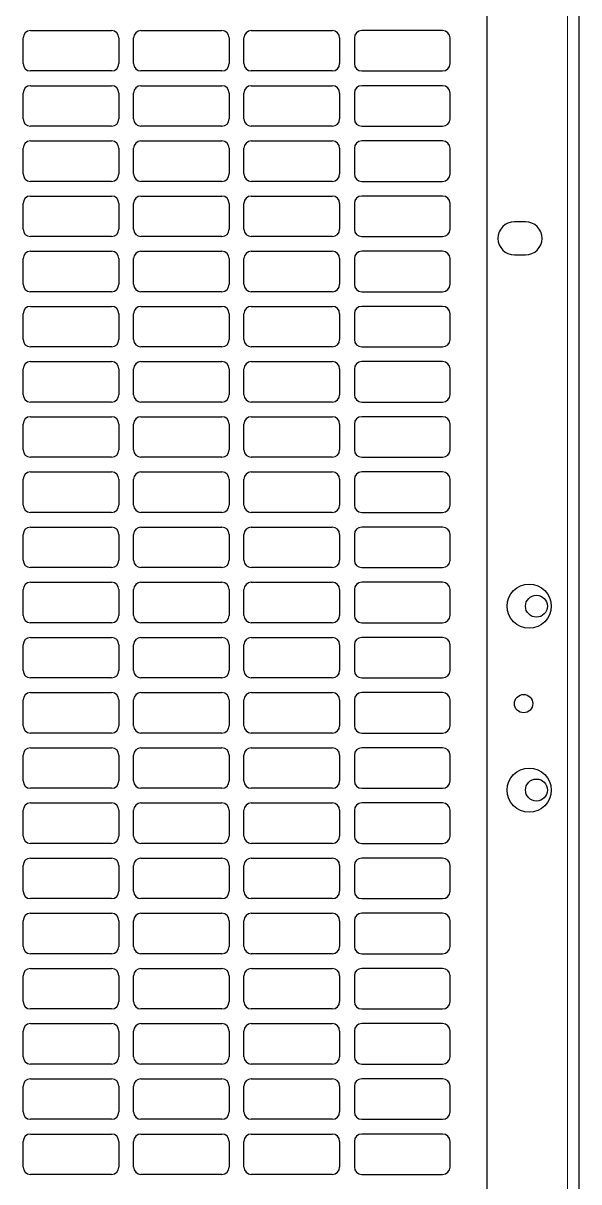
# Model space of a CAD drawing. Header units: millimetres. Extents: x -615 to 971, y 528 to 2003.
# Drawn here: x 755.3 to 906.3, y 1043.4 to 1358.4 of the extents above; entities that cross this region are included whole.
import ezdxf

# ---------------------------------------------------------------- set-up
doc = ezdxf.new("R2010")
doc.units = ezdxf.units.MM

msp = doc.modelspace()

# ---------------------------------------------------------------- linework, layer by layer
at = {"color": 7, "linetype": 'Continuous', "lineweight": 25}
for p, q in [((906.29, 1841.4), (906.29, 758.4)), ((881.29, 1812.2), (881.29, 758.4)), ((757.29, 1356.4), (779.29, 1356.4)), ((787.29, 1356.4), (809.29, 1356.4)), ((817.29, 1356.4), (839.29, 1356.4)), ((869.29, 1356.4), (847.29, 1356.4)), ((755.29, 1347.4), (755.29, 1354.4)), ((781.29, 1354.4), (781.29, 1347.4)), ((785.29, 1347.4), (785.29, 1354.4)), ((811.29, 1354.4), (811.29, 1347.4)), ((815.29, 1347.4), (815.29, 1354.4)), ((841.29, 1354.4), (841.29, 1347.4)), ((845.29, 1354.4), (845.29, 1347.4)), ((871.29, 1347.4), (871.29, 1354.4)), ((779.29, 1345.4), (757.29, 1345.4)), ((809.29, 1345.4), (787.29, 1345.4)), ((839.29, 1345.4), (817.29, 1345.4)), ((847.29, 1345.4), (869.29, 1345.4)), ((755.29, 1332.4), (755.29, 1339.4)), ((757.29, 1341.4), (779.29, 1341.4)), ((781.29, 1339.4), (781.29, 1332.4)), ((785.29, 1332.4), (785.29, 1339.4)), ((787.29, 1341.4), (809.29, 1341.4)), ((811.29, 1339.4), (811.29, 1332.4)), ((815.29, 1332.4), (815.29, 1339.4)), ((817.29, 1341.4), (839.29, 1341.4)), ((841.29, 1339.4), (841.29, 1332.4)), ((845.29, 1339.4), (845.29, 1332.4)), ((869.29, 1341.4), (847.29, 1341.4)), ((871.29, 1332.4), (871.29, 1339.4)), ((779.29, 1330.4), (757.29, 1330.4)), ((809.29, 1330.4), (787.29, 1330.4)), ((839.29, 1330.4), (817.29, 1330.4)), ((847.29, 1330.4), (869.29, 1330.4)), ((757.29, 1326.4), (779.29, 1326.4)), ((787.29, 1326.4), (809.29, 1326.4)), ((817.29, 1326.4), (839.29, 1326.4)), ((869.29, 1326.4), (847.29, 1326.4)), ((755.29, 1317.4), (755.29, 1324.4)), ((781.29, 1324.4), (781.29, 1317.4)), ((785.29, 1317.4), (785.29, 1324.4)), ((811.29, 1324.4), (811.29, 1317.4)), ((815.29, 1317.4), (815.29, 1324.4)), ((841.29, 1324.4), (841.29, 1317.4)), ((845.29, 1324.4), (845.29, 1317.4)), ((871.29, 1317.4), (871.29, 1324.4)), ((779.29, 1315.4), (757.29, 1315.4)), ((809.29, 1315.4), (787.29, 1315.4)), ((839.29, 1315.4), (817.29, 1315.4)), ((847.29, 1315.4), (869.29, 1315.4)), ((757.29, 1311.4), (779.29, 1311.4)), ((787.29, 1311.4), (809.29, 1311.4)), ((817.29, 1311.4), (839.29, 1311.4)), ((869.29, 1311.4), (847.29, 1311.4)), ((755.29, 1302.4), (755.29, 1309.4)), ((781.29, 1309.4), (781.29, 1302.4)), ((785.29, 1302.4), (785.29, 1309.4)), ((811.29, 1309.4), (811.29, 1302.4)), ((815.29, 1302.4), (815.29, 1309.4)), ((841.29, 1309.4), (841.29, 1302.4)), ((845.29, 1309.4), (845.29, 1302.4)), ((871.29, 1302.4), (871.29, 1309.4)), ((891.79, 1304.4), (888.79, 1304.4)), ((779.29, 1300.4), (757.29, 1300.4)), ((809.29, 1300.4), (787.29, 1300.4)), ((839.29, 1300.4), (817.29, 1300.4)), ((847.29, 1300.4), (869.29, 1300.4)), ((757.29, 1296.4), (779.29, 1296.4)), ((787.29, 1296.4), (809.29, 1296.4)), ((817.29, 1296.4), (839.29, 1296.4)), ((869.29, 1296.4), (847.29, 1296.4)), ((888.79, 1295.4), (891.79, 1295.4)), ((755.29, 1287.4), (755.29, 1294.4)), ((781.29, 1294.4), (781.29, 1287.4)), ((785.29, 1287.4), (785.29, 1294.4)), ((811.29, 1294.4), (811.29, 1287.4)), ((815.29, 1287.4), (815.29, 1294.4)), ((841.29, 1294.4), (841.29, 1287.4)), ((845.29, 1294.4), (845.29, 1287.4)), ((871.29, 1287.4), (871.29, 1294.4)), ((779.29, 1285.4), (757.29, 1285.4)), ((809.29, 1285.4), (787.29, 1285.4)), ((839.29, 1285.4), (817.29, 1285.4)), ((847.29, 1285.4), (869.29, 1285.4)), ((755.29, 1272.4), (755.29, 1279.4)), ((757.29, 1281.4), (779.29, 1281.4)), ((781.29, 1279.4), (781.29, 1272.4)), ((785.29, 1272.4), (785.29, 1279.4)), ((787.29, 1281.4), (809.29, 1281.4)), ((811.29, 1279.4), (811.29, 1272.4)), ((815.29, 1272.4), (815.29, 1279.4)), ((817.29, 1281.4), (839.29, 1281.4)), ((841.29, 1279.4), (841.29, 1272.4)), ((845.29, 1279.4), (845.29, 1272.4)), ((869.29, 1281.4), (847.29, 1281.4)), ((871.29, 1272.4), (871.29, 1279.4)), ((779.29, 1270.4), (757.29, 1270.4)), ((809.29, 1270.4), (787.29, 1270.4)), ((839.29, 1270.4), (817.29, 1270.4)), ((847.29, 1270.4), (869.29, 1270.4)), ((757.29, 1266.4), (779.29, 1266.4)), ((787.29, 1266.4), (809.29, 1266.4)), ((817.29, 1266.4), (839.29, 1266.4)), ((869.29, 1266.4), (847.29, 1266.4)), ((755.29, 1257.4), (755.29, 1264.4)), ((781.29, 1264.4), (781.29, 1257.4)), ((785.29, 1257.4), (785.29, 1264.4)), ((811.29, 1264.4), (811.29, 1257.4)), ((815.29, 1257.4), (815.29, 1264.4)), ((841.29, 1264.4), (841.29, 1257.4)), ((845.29, 1264.4), (845.29, 1257.4)), ((871.29, 1257.4), (871.29, 1264.4)), ((779.29, 1255.4), (757.29, 1255.4)), ((809.29, 1255.4), (787.29, 1255.4)), ((839.29, 1255.4), (817.29, 1255.4)), ((847.29, 1255.4), (869.29, 1255.4)), ((757.29, 1251.4), (779.29, 1251.4)), ((787.29, 1251.4), (809.29, 1251.4)), ((817.29, 1251.4), (839.29, 1251.4)), ((869.29, 1251.4), (847.29, 1251.4)), ((755.29, 1242.4), (755.29, 1249.4)), ((781.29, 1249.4), (781.29, 1242.4)), ((785.29, 1242.4), (785.29, 1249.4)), ((811.29, 1249.4), (811.29, 1242.4)), ((815.29, 1242.4), (815.29, 1249.4)), ((841.29, 1249.4), (841.29, 1242.4)), ((845.29, 1249.4), (845.29, 1242.4)), ((871.29, 1242.4), (871.29, 1249.4)), ((779.29, 1240.4), (757.29, 1240.4)), ((809.29, 1240.4), (787.29, 1240.4)), ((839.29, 1240.4), (817.29, 1240.4)), ((847.29, 1240.4), (869.29, 1240.4)), ((757.29, 1236.4), (779.29, 1236.4)), ((787.29, 1236.4), (809.29, 1236.4)), ((817.29, 1236.4), (839.29, 1236.4)), ((869.29, 1236.4), (847.29, 1236.4)), ((755.29, 1227.4), (755.29, 1234.4)), ((781.29, 1234.4), (781.29, 1227.4)), ((785.29, 1227.4), (785.29, 1234.4)), ((811.29, 1234.4), (811.29, 1227.4)), ((815.29, 1227.4), (815.29, 1234.4)), ((841.29, 1234.4), (841.29, 1227.4)), ((845.29, 1234.4), (845.29, 1227.4)), ((871.29, 1227.4), (871.29, 1234.4)), ((779.29, 1225.4), (757.29, 1225.4)), ((809.29, 1225.4), (787.29, 1225.4)), ((839.29, 1225.4), (817.29, 1225.4)), ((847.29, 1225.4), (869.29, 1225.4)), ((755.29, 1212.4), (755.29, 1219.4)), ((757.29, 1221.4), (779.29, 1221.4)), ((781.29, 1219.4), (781.29, 1212.4)), ((785.29, 1212.4), (785.29, 1219.4)), ((787.29, 1221.4), (809.29, 1221.4)), ((811.29, 1219.4), (811.29, 1212.4)), ((815.29, 1212.4), (815.29, 1219.4)), ((817.29, 1221.4), (839.29, 1221.4)), ((841.29, 1219.4), (841.29, 1212.4)), ((845.29, 1219.4), (845.29, 1212.4)), ((869.29, 1221.4), (847.29, 1221.4)), ((871.29, 1212.4), (871.29, 1219.4)), ((779.29, 1210.4), (757.29, 1210.4)), ((809.29, 1210.4), (787.29, 1210.4)), ((839.29, 1210.4), (817.29, 1210.4)), ((847.29, 1210.4), (869.29, 1210.4)), ((755.29, 1197.4), (755.29, 1204.4)), ((757.29, 1206.4), (779.29, 1206.4)), ((781.29, 1204.4), (781.29, 1197.4)), ((785.29, 1197.4), (785.29, 1204.4)), ((787.29, 1206.4), (809.29, 1206.4)), ((811.29, 1204.4), (811.29, 1197.4)), ((815.29, 1197.4), (815.29, 1204.4)), ((817.29, 1206.4), (839.29, 1206.4)), ((841.29, 1204.4), (841.29, 1197.4)), ((845.29, 1204.4), (845.29, 1197.4)), ((869.29, 1206.4), (847.29, 1206.4)), ((871.29, 1197.4), (871.29, 1204.4)), ((779.29, 1195.4), (757.29, 1195.4)), ((809.29, 1195.4), (787.29, 1195.4)), ((839.29, 1195.4), (817.29, 1195.4)), ((847.29, 1195.4), (869.29, 1195.4)), ((757.29, 1191.4), (779.29, 1191.4)), ((787.29, 1191.4), (809.29, 1191.4)), ((817.29, 1191.4), (839.29, 1191.4)), ((869.29, 1191.4), (847.29, 1191.4)), ((755.29, 1182.4), (755.29, 1189.4)), ((781.29, 1189.4), (781.29, 1182.4)), ((785.29, 1182.4), (785.29, 1189.4)), ((811.29, 1189.4), (811.29, 1182.4)), ((815.29, 1182.4), (815.29, 1189.4)), ((841.29, 1189.4), (841.29, 1182.4)), ((845.29, 1189.4), (845.29, 1182.4)), ((871.29, 1182.4), (871.29, 1189.4)), ((779.29, 1180.4), (757.29, 1180.4)), ((809.29, 1180.4), (787.29, 1180.4)), ((839.29, 1180.4), (817.29, 1180.4)), ((847.29, 1180.4), (869.29, 1180.4)), ((757.29, 1176.4), (779.29, 1176.4)), ((787.29, 1176.4), (809.29, 1176.4)), ((817.29, 1176.4), (839.29, 1176.4)), ((869.29, 1176.4), (847.29, 1176.4)), ((755.29, 1167.4), (755.29, 1174.4)), ((781.29, 1174.4), (781.29, 1167.4)), ((785.29, 1167.4), (785.29, 1174.4)), ((811.29, 1174.4), (811.29, 1167.4)), ((815.29, 1167.4), (815.29, 1174.4)), ((841.29, 1174.4), (841.29, 1167.4)), ((845.29, 1174.4), (845.29, 1167.4)), ((871.29, 1167.4), (871.29, 1174.4)), ((779.29, 1165.4), (757.29, 1165.4)), ((809.29, 1165.4), (787.29, 1165.4)), ((839.29, 1165.4), (817.29, 1165.4)), ((847.29, 1165.4), (869.29, 1165.4)), ((755.29, 1152.4), (755.29, 1159.4)), ((757.29, 1161.4), (779.29, 1161.4)), ((781.29, 1159.4), (781.29, 1152.4)), ((785.29, 1152.4), (785.29, 1159.4)), ((787.29, 1161.4), (809.29, 1161.4)), ((811.29, 1159.4), (811.29, 1152.4)), ((815.29, 1152.4), (815.29, 1159.4)), ((817.29, 1161.4), (839.29, 1161.4)), ((841.29, 1159.4), (841.29, 1152.4)), ((845.29, 1159.4), (845.29, 1152.4)), ((869.29, 1161.4), (847.29, 1161.4)), ((871.29, 1152.4), (871.29, 1159.4)), ((779.29, 1150.4), (757.29, 1150.4)), ((809.29, 1150.4), (787.29, 1150.4)), ((839.29, 1150.4), (817.29, 1150.4)), ((847.29, 1150.4), (869.29, 1150.4)), ((755.29, 1137.4), (755.29, 1144.4)), ((757.29, 1146.4), (779.29, 1146.4)), ((781.29, 1144.4), (781.29, 1137.4)), ((785.29, 1137.4), (785.29, 1144.4)), ((787.29, 1146.4), (809.29, 1146.4)), ((811.29, 1144.4), (811.29, 1137.4)), ((815.29, 1137.4), (815.29, 1144.4)), ((817.29, 1146.4), (839.29, 1146.4)), ((841.29, 1144.4), (841.29, 1137.4)), ((845.29, 1144.4), (845.29, 1137.4)), ((869.29, 1146.4), (847.29, 1146.4)), ((871.29, 1137.4), (871.29, 1144.4)), ((779.29, 1135.4), (757.29, 1135.4)), ((809.29, 1135.4), (787.29, 1135.4)), ((839.29, 1135.4), (817.29, 1135.4)), ((847.29, 1135.4), (869.29, 1135.4)), ((757.29, 1131.4), (779.29, 1131.4)), ((787.29, 1131.4), (809.29, 1131.4)), ((817.29, 1131.4), (839.29, 1131.4)), ((869.29, 1131.4), (847.29, 1131.4)), ((755.29, 1122.4), (755.29, 1129.4)), ((781.29, 1129.4), (781.29, 1122.4)), ((785.29, 1122.4), (785.29, 1129.4)), ((811.29, 1129.4), (811.29, 1122.4)), ((815.29, 1122.4), (815.29, 1129.4)), ((841.29, 1129.4), (841.29, 1122.4)), ((845.29, 1129.4), (845.29, 1122.4)), ((871.29, 1122.4), (871.29, 1129.4)), ((779.29, 1120.4), (757.29, 1120.4)), ((809.29, 1120.4), (787.29, 1120.4)), ((839.29, 1120.4), (817.29, 1120.4)), ((847.29, 1120.4), (869.29, 1120.4)), ((757.29, 1116.4), (779.29, 1116.4)), ((787.29, 1116.4), (809.29, 1116.4)), ((817.29, 1116.4), (839.29, 1116.4)), ((869.29, 1116.4), (847.29, 1116.4)), ((755.29, 1107.4), (755.29, 1114.4)), ((781.29, 1114.4), (781.29, 1107.4)), ((785.29, 1107.4), (785.29, 1114.4)), ((811.29, 1114.4), (811.29, 1107.4)), ((815.29, 1107.4), (815.29, 1114.4)), ((841.29, 1114.4), (841.29, 1107.4)), ((845.29, 1114.4), (845.29, 1107.4)), ((871.29, 1107.4), (871.29, 1114.4)), ((779.29, 1105.4), (757.29, 1105.4)), ((809.29, 1105.4), (787.29, 1105.4)), ((839.29, 1105.4), (817.29, 1105.4)), ((847.29, 1105.4), (869.29, 1105.4)), ((755.29, 1092.4), (755.29, 1099.4)), ((757.29, 1101.4), (779.29, 1101.4)), ((781.29, 1099.4), (781.29, 1092.4)), ((785.29, 1092.4), (785.29, 1099.4)), ((787.29, 1101.4), (809.29, 1101.4)), ((811.29, 1099.4), (811.29, 1092.4)), ((815.29, 1092.4), (815.29, 1099.4)), ((817.29, 1101.4), (839.29, 1101.4)), ((841.29, 1099.4), (841.29, 1092.4)), ((845.29, 1099.4), (845.29, 1092.4)), ((869.29, 1101.4), (847.29, 1101.4)), ((871.29, 1092.4), (871.29, 1099.4)), ((779.29, 1090.4), (757.29, 1090.4)), ((809.29, 1090.4), (787.29, 1090.4)), ((839.29, 1090.4), (817.29, 1090.4)), ((847.29, 1090.4), (869.29, 1090.4)), ((755.29, 1077.4), (755.29, 1084.4)), ((757.29, 1086.4), (779.29, 1086.4)), ((781.29, 1084.4), (781.29, 1077.4)), ((785.29, 1077.4), (785.29, 1084.4)), ((787.29, 1086.4), (809.29, 1086.4)), ((811.29, 1084.4), (811.29, 1077.4)), ((815.29, 1077.4), (815.29, 1084.4)), ((817.29, 1086.4), (839.29, 1086.4)), ((841.29, 1084.4), (841.29, 1077.4)), ((845.29, 1084.4), (845.29, 1077.4)), ((869.29, 1086.4), (847.29, 1086.4)), ((871.29, 1077.4), (871.29, 1084.4)), ((779.29, 1075.4), (757.29, 1075.4)), ((809.29, 1075.4), (787.29, 1075.4)), ((839.29, 1075.4), (817.29, 1075.4)), ((847.29, 1075.4), (869.29, 1075.4)), ((757.29, 1071.4), (779.29, 1071.4)), ((787.29, 1071.4), (809.29, 1071.4)), ((817.29, 1071.4), (839.29, 1071.4)), ((869.29, 1071.4), (847.29, 1071.4)), ((755.29, 1062.4), (755.29, 1069.4)), ((781.29, 1069.4), (781.29, 1062.4)), ((785.29, 1062.4), (785.29, 1069.4)), ((811.29, 1069.4), (811.29, 1062.4)), ((815.29, 1062.4), (815.29, 1069.4)), ((841.29, 1069.4), (841.29, 1062.4)), ((845.29, 1069.4), (845.29, 1062.4)), ((871.29, 1062.4), (871.29, 1069.4)), ((779.29, 1060.4), (757.29, 1060.4)), ((809.29, 1060.4), (787.29, 1060.4)), ((839.29, 1060.4), (817.29, 1060.4)), ((847.29, 1060.4), (869.29, 1060.4)), ((757.29, 1056.4), (779.29, 1056.4)), ((787.29, 1056.4), (809.29, 1056.4)), ((817.29, 1056.4), (839.29, 1056.4)), ((869.29, 1056.4), (847.29, 1056.4)), ((755.29, 1047.4), (755.29, 1054.4)), ((781.29, 1054.4), (781.29, 1047.4)), ((785.29, 1047.4), (785.29, 1054.4)), ((811.29, 1054.4), (811.29, 1047.4)), ((815.29, 1047.4), (815.29, 1054.4)), ((841.29, 1054.4), (841.29, 1047.4)), ((845.29, 1054.4), (845.29, 1047.4)), ((871.29, 1047.4), (871.29, 1054.4)), ((779.29, 1045.4), (757.29, 1045.4)), ((809.29, 1045.4), (787.29, 1045.4)), ((839.29, 1045.4), (817.29, 1045.4)), ((847.29, 1045.4), (869.29, 1045.4))]:
    msp.add_line(p, q, dxfattribs=at)
at = {"color": 8, "linetype": 'Continuous', "lineweight": 18}
msp.add_line((903.19, 1812.2), (903.19, 758.4), dxfattribs=at)
at = {"color": 7, "linetype": 'Continuous', "lineweight": 25}
for centre, radius in [((892.79, 1199.9), 6), ((894.79, 1199.9), 3), ((891.29, 1173.4), 2.5), ((892.79, 1149.9), 6), ((894.79, 1149.9), 3)]:
    msp.add_circle(centre, radius, dxfattribs=at)
for centre, radius, start, end in [((757.29, 1354.4), 2, 90, 180), ((779.29, 1354.4), 2, 0, 90), ((787.29, 1354.4), 2, 90, 180), ((809.29, 1354.4), 2, 0, 90), ((817.29, 1354.4), 2, 90, 180), ((839.29, 1354.4), 2, 0, 90), ((847.29, 1354.4), 2, 90, 180), ((869.29, 1354.4), 2, 0, 90), ((757.29, 1347.4), 2, 180, 270), ((779.29, 1347.4), 2, 270, 0), ((787.29, 1347.4), 2, 180, 270), ((809.29, 1347.4), 2, 270, 0), ((817.29, 1347.4), 2, 180, 270), ((839.29, 1347.4), 2, 270, 0), ((847.29, 1347.4), 2, 180, 270), ((869.29, 1347.4), 2, 270, 0), ((757.29, 1339.4), 2, 90, 180), ((779.29, 1339.4), 2, 0, 90), ((787.29, 1339.4), 2, 90, 180), ((809.29, 1339.4), 2, 0, 90), ((817.29, 1339.4), 2, 90, 180), ((839.29, 1339.4), 2, 0, 90), ((847.29, 1339.4), 2, 90, 180), ((869.29, 1339.4), 2, 0, 90), ((757.29, 1332.4), 2, 180, 270), ((779.29, 1332.4), 2, 270, 0), ((787.29, 1332.4), 2, 180, 270), ((809.29, 1332.4), 2, 270, 0), ((817.29, 1332.4), 2, 180, 270), ((839.29, 1332.4), 2, 270, 0), ((847.29, 1332.4), 2, 180, 270), ((869.29, 1332.4), 2, 270, 0), ((757.29, 1324.4), 2, 90, 180), ((779.29, 1324.4), 2, 0, 90), ((787.29, 1324.4), 2, 90, 180), ((809.29, 1324.4), 2, 0, 90), ((817.29, 1324.4), 2, 90, 180), ((839.29, 1324.4), 2, 0, 90), ((847.29, 1324.4), 2, 90, 180), ((869.29, 1324.4), 2, 0, 90), ((757.29, 1317.4), 2, 180, 270), ((779.29, 1317.4), 2, 270, 0), ((787.29, 1317.4), 2, 180, 270), ((809.29, 1317.4), 2, 270, 0), ((817.29, 1317.4), 2, 180, 270), ((839.29, 1317.4), 2, 270, 0), ((847.29, 1317.4), 2, 180, 270), ((869.29, 1317.4), 2, 270, 0), ((757.29, 1309.4), 2, 90, 180), ((779.29, 1309.4), 2, 0, 90), ((787.29, 1309.4), 2, 90, 180), ((809.29, 1309.4), 2, 0, 90), ((817.29, 1309.4), 2, 90, 180), ((839.29, 1309.4), 2, 0, 90), ((847.29, 1309.4), 2, 90, 180), ((869.29, 1309.4), 2, 0, 90), ((888.79, 1299.9), 4.5, 90, 270), ((891.79, 1299.9), 4.5, 270, 90), ((757.29, 1302.4), 2, 180, 270), ((779.29, 1302.4), 2, 270, 0), ((787.29, 1302.4), 2, 180, 270), ((809.29, 1302.4), 2, 270, 0), ((817.29, 1302.4), 2, 180, 270), ((839.29, 1302.4), 2, 270, 0), ((847.29, 1302.4), 2, 180, 270), ((869.29, 1302.4), 2, 270, 0), ((757.29, 1294.4), 2, 90, 180), ((779.29, 1294.4), 2, 0, 90), ((787.29, 1294.4), 2, 90, 180), ((809.29, 1294.4), 2, 0, 90), ((817.29, 1294.4), 2, 90, 180), ((839.29, 1294.4), 2, 360, 90), ((847.29, 1294.4), 2, 90, 180), ((869.29, 1294.4), 2, 0, 90), ((757.29, 1287.4), 2, 180, 270), ((779.29, 1287.4), 2, 270, 0), ((787.29, 1287.4), 2, 180, 270), ((809.29, 1287.4), 2, 270, 0), ((817.29, 1287.4), 2, 180, 270), ((839.29, 1287.4), 2, 270, 360), ((847.29, 1287.4), 2, 180, 270), ((869.29, 1287.4), 2, 270, 0), ((757.29, 1279.4), 2, 90, 180), ((779.29, 1279.4), 2, 0, 90), ((787.29, 1279.4), 2, 90, 180), ((809.29, 1279.4), 2, 0, 90), ((817.29, 1279.4), 2, 90, 180), ((839.29, 1279.4), 2, 0, 90), ((847.29, 1279.4), 2, 90, 180), ((869.29, 1279.4), 2, 0, 90), ((757.29, 1272.4), 2, 180, 270), ((779.29, 1272.4), 2, 270, 0), ((787.29, 1272.4), 2, 180, 270), ((809.29, 1272.4), 2, 270, 0), ((817.29, 1272.4), 2, 180, 270), ((839.29, 1272.4), 2, 270, 0), ((847.29, 1272.4), 2, 180, 270), ((869.29, 1272.4), 2, 270, 0), ((757.29, 1264.4), 2, 90, 180), ((779.29, 1264.4), 2, 0, 90), ((787.29, 1264.4), 2, 90, 180), ((809.29, 1264.4), 2, 0, 90), ((817.29, 1264.4), 2, 90, 180), ((839.29, 1264.4), 2, 0, 90), ((847.29, 1264.4), 2, 90, 180), ((869.29, 1264.4), 2, 0, 90), ((757.29, 1257.4), 2, 180, 270), ((779.29, 1257.4), 2, 270, 0), ((787.29, 1257.4), 2, 180, 270), ((809.29, 1257.4), 2, 270, 0), ((817.29, 1257.4), 2, 180, 270), ((839.29, 1257.4), 2, 270, 0), ((847.29, 1257.4), 2, 180, 270), ((869.29, 1257.4), 2, 270, 0), ((757.29, 1249.4), 2, 90, 180), ((779.29, 1249.4), 2, 0, 90), ((787.29, 1249.4), 2, 90, 180), ((809.29, 1249.4), 2, 0, 90), ((817.29, 1249.4), 2, 90, 180), ((839.29, 1249.4), 2, 0, 90), ((847.29, 1249.4), 2, 90, 180), ((869.29, 1249.4), 2, 0, 90), ((757.29, 1242.4), 2, 180, 270), ((779.29, 1242.4), 2, 270, 0), ((787.29, 1242.4), 2, 180, 270), ((809.29, 1242.4), 2, 270, 0), ((817.29, 1242.4), 2, 180, 270), ((839.29, 1242.4), 2, 270, 0), ((847.29, 1242.4), 2, 180, 270), ((869.29, 1242.4), 2, 270, 0), ((757.29, 1234.4), 2, 90, 180), ((779.29, 1234.4), 2, 0, 90), ((787.29, 1234.4), 2, 90, 180), ((809.29, 1234.4), 2, 0, 90), ((817.29, 1234.4), 2, 90, 180), ((839.29, 1234.4), 2, 0, 90), ((847.29, 1234.4), 2, 90, 180), ((869.29, 1234.4), 2, 0, 90), ((757.29, 1227.4), 2, 180, 270), ((779.29, 1227.4), 2, 270, 0), ((787.29, 1227.4), 2, 180, 270), ((809.29, 1227.4), 2, 270, 0), ((817.29, 1227.4), 2, 180, 270), ((839.29, 1227.4), 2, 270, 0), ((847.29, 1227.4), 2, 180, 270), ((869.29, 1227.4), 2, 270, 0), ((757.29, 1219.4), 2, 90, 180), ((779.29, 1219.4), 2, 0, 90), ((787.29, 1219.4), 2, 90, 180), ((809.29, 1219.4), 2, 0, 90), ((817.29, 1219.4), 2, 90, 180), ((839.29, 1219.4), 2, 0, 90), ((847.29, 1219.4), 2, 90, 180), ((869.29, 1219.4), 2, 0, 90), ((757.29, 1212.4), 2, 180, 270), ((779.29, 1212.4), 2, 270, 0), ((787.29, 1212.4), 2, 180, 270), ((809.29, 1212.4), 2, 270, 360), ((817.29, 1212.4), 2, 180, 270), ((839.29, 1212.4), 2, 270, 0), ((847.29, 1212.4), 2, 180, 270), ((869.29, 1212.4), 2, 270, 0), ((757.29, 1204.4), 2, 90, 180), ((779.29, 1204.4), 2, 0, 90), ((787.29, 1204.4), 2, 90, 180), ((809.29, 1204.4), 2, 0, 90), ((817.29, 1204.4), 2, 90, 180), ((839.29, 1204.4), 2, 0, 90), ((847.29, 1204.4), 2, 90, 180), ((869.29, 1204.4), 2, 0, 90), ((757.29, 1197.4), 2, 180, 270), ((779.29, 1197.4), 2, 270, 360), ((787.29, 1197.4), 2, 180, 270), ((809.29, 1197.4), 2, 270, 0), ((817.29, 1197.4), 2, 180, 270), ((839.29, 1197.4), 2, 270, 0), ((847.29, 1197.4), 2, 180, 270), ((869.29, 1197.4), 2, 270, 0), ((757.29, 1189.4), 2, 90, 180), ((779.29, 1189.4), 2, 0, 90), ((787.29, 1189.4), 2, 90, 180), ((809.29, 1189.4), 2, 0, 90), ((817.29, 1189.4), 2, 90, 180), ((839.29, 1189.4), 2, 0, 90), ((847.29, 1189.4), 2, 90, 180), ((869.29, 1189.4), 2, 0, 90), ((757.29, 1182.4), 2, 180, 270), ((779.29, 1182.4), 2, 270, 0), ((787.29, 1182.4), 2, 180, 270), ((809.29, 1182.4), 2, 270, 0), ((817.29, 1182.4), 2, 180, 270), ((839.29, 1182.4), 2, 270, 360), ((847.29, 1182.4), 2, 180, 270), ((869.29, 1182.4), 2, 270, 0), ((757.29, 1174.4), 2, 90, 180), ((779.29, 1174.4), 2, 360, 90), ((787.29, 1174.4), 2, 90, 180), ((809.29, 1174.4), 2, 0, 90), ((817.29, 1174.4), 2, 90, 180), ((839.29, 1174.4), 2, 0, 90), ((847.29, 1174.4), 2, 90, 180), ((869.29, 1174.4), 2, 0, 90), ((757.29, 1167.4), 2, 180, 270), ((779.29, 1167.4), 2, 270, 360), ((787.29, 1167.4), 2, 180, 270), ((809.29, 1167.4), 2, 270, 0), ((817.29, 1167.4), 2, 180, 270), ((839.29, 1167.4), 2, 270, 0), ((847.29, 1167.4), 2, 180, 270), ((869.29, 1167.4), 2, 270, 0), ((757.29, 1159.4), 2, 90, 180), ((779.29, 1159.4), 2, 0, 90), ((787.29, 1159.4), 2, 90, 180), ((809.29, 1159.4), 2, 0, 90), ((817.29, 1159.4), 2, 90, 180), ((839.29, 1159.4), 2, 0, 90), ((847.29, 1159.4), 2, 90, 180), ((869.29, 1159.4), 2, 0, 90), ((757.29, 1152.4), 2, 180, 270), ((779.29, 1152.4), 2, 270, 0), ((787.29, 1152.4), 2, 180, 270), ((809.29, 1152.4), 2, 270, 360), ((817.29, 1152.4), 2, 180, 270), ((839.29, 1152.4), 2, 270, 360), ((847.29, 1152.4), 2, 180, 270), ((869.29, 1152.4), 2, 270, 0), ((757.29, 1144.4), 2, 90, 180), ((779.29, 1144.4), 2, 0, 90), ((787.29, 1144.4), 2, 90, 180), ((809.29, 1144.4), 2, 0, 90), ((817.29, 1144.4), 2, 90, 180), ((839.29, 1144.4), 2, 0, 90), ((847.29, 1144.4), 2, 90, 180), ((869.29, 1144.4), 2, 0, 90), ((757.29, 1137.4), 2, 180, 270), ((779.29, 1137.4), 2, 270, 0), ((787.29, 1137.4), 2, 180, 270), ((809.29, 1137.4), 2, 270, 0), ((817.29, 1137.4), 2, 180, 270), ((839.29, 1137.4), 2, 270, 0), ((847.29, 1137.4), 2, 180, 270), ((869.29, 1137.4), 2, 270, 0), ((757.29, 1129.4), 2, 90, 180), ((779.29, 1129.4), 2, 0, 90), ((787.29, 1129.4), 2, 90, 180), ((809.29, 1129.4), 2, 0, 90), ((817.29, 1129.4), 2, 90, 180), ((839.29, 1129.4), 2, 0, 90), ((847.29, 1129.4), 2, 90, 180), ((869.29, 1129.4), 2, 0, 90), ((757.29, 1122.4), 2, 180, 270), ((779.29, 1122.4), 2, 270, 0), ((787.29, 1122.4), 2, 180, 270), ((809.29, 1122.4), 2, 270, 0), ((817.29, 1122.4), 2, 180, 270), ((839.29, 1122.4), 2, 270, 0), ((847.29, 1122.4), 2, 180, 270), ((869.29, 1122.4), 2, 270, 0), ((757.29, 1114.4), 2, 90, 180), ((779.29, 1114.4), 2, 0, 90), ((787.29, 1114.4), 2, 90, 180), ((809.29, 1114.4), 2, 360, 90), ((817.29, 1114.4), 2, 90, 180), ((839.29, 1114.4), 2, 0, 90), ((847.29, 1114.4), 2, 90, 180), ((869.29, 1114.4), 2, 0, 90), ((757.29, 1107.4), 2, 180, 270), ((779.29, 1107.4), 2, 270, 0), ((787.29, 1107.4), 2, 180, 270), ((809.29, 1107.4), 2, 270, 360), ((817.29, 1107.4), 2, 180, 270), ((839.29, 1107.4), 2, 270, 0), ((847.29, 1107.4), 2, 180, 270), ((869.29, 1107.4), 2, 270, 0), ((757.29, 1099.4), 2, 90, 180), ((779.29, 1099.4), 2, 0, 90), ((787.29, 1099.4), 2, 90, 180), ((809.29, 1099.4), 2, 0, 90), ((817.29, 1099.4), 2, 90, 180), ((839.29, 1099.4), 2, 0, 90), ((847.29, 1099.4), 2, 90, 180), ((869.29, 1099.4), 2, 0, 90), ((757.29, 1092.4), 2, 180, 270), ((779.29, 1092.4), 2, 270, 360), ((787.29, 1092.4), 2, 180, 270), ((809.29, 1092.4), 2, 270, 0), ((817.29, 1092.4), 2, 180, 270), ((839.29, 1092.4), 2, 270, 0), ((847.29, 1092.4), 2, 180, 270), ((869.29, 1092.4), 2, 270, 0), ((757.29, 1084.4), 2, 90, 180), ((779.29, 1084.4), 2, 0, 90), ((787.29, 1084.4), 2, 90, 180), ((809.29, 1084.4), 2, 0, 90), ((817.29, 1084.4), 2, 90, 180), ((839.29, 1084.4), 2, 0, 90), ((847.29, 1084.4), 2, 90, 180), ((869.29, 1084.4), 2, 0, 90), ((757.29, 1077.4), 2, 180, 270), ((779.29, 1077.4), 2, 270, 0), ((787.29, 1077.4), 2, 180, 270), ((809.29, 1077.4), 2, 270, 0), ((817.29, 1077.4), 2, 180, 270), ((839.29, 1077.4), 2, 270, 360), ((847.29, 1077.4), 2, 180, 270), ((869.29, 1077.4), 2, 270, 0), ((757.29, 1069.4), 2, 90, 180), ((779.29, 1069.4), 2, 360, 90), ((787.29, 1069.4), 2, 90, 180), ((809.29, 1069.4), 2, 0, 90), ((817.29, 1069.4), 2, 90, 180), ((839.29, 1069.4), 2, 0, 90), ((847.29, 1069.4), 2, 90, 180), ((869.29, 1069.4), 2, 0, 90), ((757.29, 1062.4), 2, 180, 270), ((779.29, 1062.4), 2, 270, 360), ((787.29, 1062.4), 2, 180, 270), ((809.29, 1062.4), 2, 270, 0), ((817.29, 1062.4), 2, 180, 270), ((839.29, 1062.4), 2, 270, 0), ((847.29, 1062.4), 2, 180, 270), ((869.29, 1062.4), 2, 270, 0), ((757.29, 1054.4), 2, 90, 180), ((779.29, 1054.4), 2, 0, 90), ((787.29, 1054.4), 2, 90, 180), ((809.29, 1054.4), 2, 0, 90), ((817.29, 1054.4), 2, 90, 180), ((839.29, 1054.4), 2, 0, 90), ((847.29, 1054.4), 2, 90, 180), ((869.29, 1054.4), 2, 0, 90), ((757.29, 1047.4), 2, 180, 270), ((779.29, 1047.4), 2, 270, 0), ((787.29, 1047.4), 2, 180, 270), ((809.29, 1047.4), 2, 270, 0), ((817.29, 1047.4), 2, 180, 270), ((839.29, 1047.4), 2, 270, 0), ((847.29, 1047.4), 2, 180, 270), ((869.29, 1047.4), 2, 270, 0)]:
    msp.add_arc(centre, radius, start, end, dxfattribs=at)

doc.saveas('drawing.dxf')
